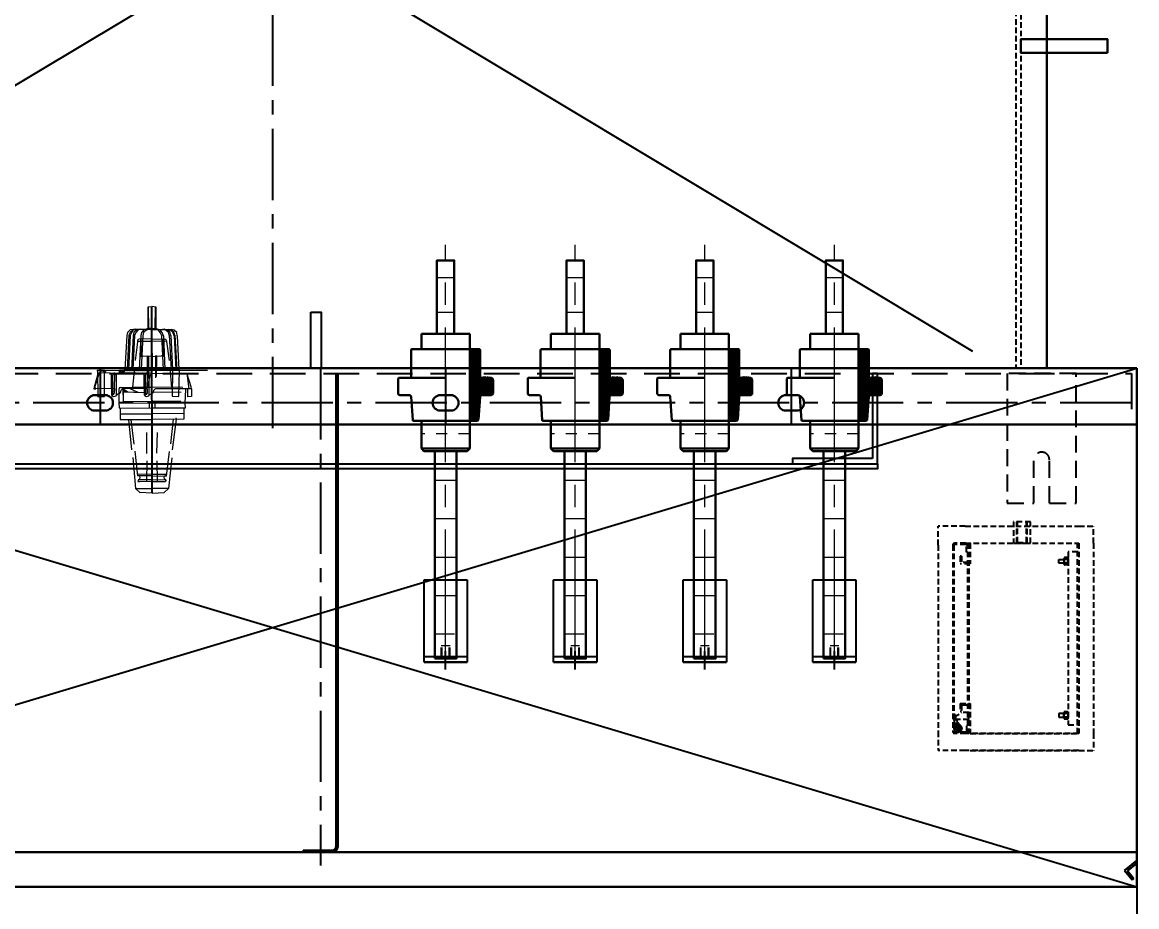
# Model space of a CAD drawing. Header units: millimetres. Extents: x 183355 to 194386, y -190559 to -183233.
# Drawn here: x 185562 to 186852, y -189079 to -188055 of the extents above; entities that cross this region are included whole.
import ezdxf

# ---------------------------------------------------------------- set-up
doc = ezdxf.new("R2010")
doc.units = ezdxf.units.MM
doc.header["$LTSCALE"] = 13
for name, pattern in [('CENTER', [50.8, 31.75, -6.35, 6.35, -6.35]), ('CENTERX2', [101.6, 63.5, -12.7, 12.7, -12.7]), ('DASHED', [0.75, 0.5, -0.25]), ('HIDDEN', [9.525, 6.35, -3.175]), ('点画线', [18, 12, -2, 2, -2]), ('虚线', [2, 1, -1])]:
    doc.linetypes.add(name, pattern=pattern)
doc.layers.get('0').update_dxf_attribs({"color": 1, "linetype": 'CENTER'})
for name, color, linetype in [('1', 4, 'Continuous'), ('2细线层', 4, 'Continuous'), ('4虚线层', 6, 'DASHED'), ('C00-00-00', 7, 'Continuous'), ('PDF_几何图形', 7, 'Continuous'), ('粗实线', 4, 'Continuous'), ('虚线', 6, 'HIDDEN')]:
    doc.layers.add(name, color=color, linetype=linetype)
for name, color, linetype, lineweight in [('2细实线', 3, 'Continuous', 20), ('中心线层', 1, '点画线', 18), ('剖面线层', 4, 'Continuous', 18), ('标注、文本', 3, 'Continuous', 25), ('虚线层', 6, '虚线', 18)]:
    doc.layers.add(name, color=color, linetype=linetype, lineweight=lineweight)
doc.styles.get("Standard").update_dxf_attribs({"font": 'gbenor.shx', "bigfont": 'gbcbig.shx'})
doc.dimstyles.new('英寸 1-10', dxfattribs={"dimscale": 14, "dimtxt": 3.5, "dimasz": 2, "dimexe": 1.5, "dimexo": 0.5, "dimgap": 0.5, "dimtad": 1, "dimtoh": 1, "dimdec": 1, "dimdsep": 46, "dimtxsty": 'Standard', "dimcen": 2.5, "dimclrd": 3, "dimclre": 3, "dimclrt": 3, "dimadec": 0, "dimazin": 2, "dimtfac": 1, "dimtdec": 1, "dimtmove": 0, "dimatfit": 2, "dimfxl": 1, "dimarcsym": 0})

# ---------------------------------------------------------------- blocks, each defined once
blk = doc.blocks.new('A$C4FF94523')
at = {"layer": '剖面线层'}
h = blk.add_hatch(dxfattribs=at)
h.set_pattern_fill('无图案', color=256, angle=45, style=0, pattern_type=0)
h.set_pattern_definition([(45, (-103657.1343, 179337.1959), (-0.707106781, 0.707106781), [])])
edge = h.paths.add_edge_path(flags=0)
edge.add_line((120.8, 83), (144.9, 83))
edge.add_line((144.9, 83), (203.8, 83))
edge.add_line((203.8, 83), (203.8, 91.1))
edge.add_arc((201.8, 91.1), 2, 360, 446.1859)
edge.add_line((202, 93.1), (174.8, 94.9))
edge.add_arc((174.8, 95.9), 1, 180, 266.1859, ccw=False)
edge.add_line((173.8, 95.9), (173.8, 109))
edge.add_arc((172.8, 109), 1, 360, 450)
edge.add_line((172.8, 110), (154.8, 110))
edge.add_arc((154.8, 109), 1, 90, 180)
edge.add_line((153.8, 109), (153.8, 105.2))
edge.add_line((153.8, 105.2), (152.7, 104.6))
edge.add_line((152.7, 104.6), (153.8, 103.8))
edge.add_line((153.8, 103.8), (153.8, 102.5))
edge.add_line((153.8, 102.5), (152.7, 101.8))
edge.add_line((152.7, 101.8), (153.8, 101.1))
edge.add_line((153.8, 101.1), (153.8, 100))
edge.add_line((153.8, 100), (152.6, 99.1))
edge.add_line((152.6, 99.1), (153.8, 98.3))
edge.add_line((153.8, 98.3), (153.8, 96.4))
edge.add_line((153.8, 96.4), (153.8, 96))
edge.add_arc((152.8, 96), 1, 270, 360, ccw=False)
edge.add_line((152.8, 95), (121.8, 95))
edge.add_arc((121.8, 94), 1, 90, 180)
edge.add_line((120.8, 94), (120.8, 83))
at = {"layer": '中心线层'}
for p, q in [((37.9, 45), (37.9, 65)), ((77.9, 45), (77.9, 65)), ((272.3, 42.2), (272.3, 67.9)), ((316.8, 42.2), (316.8, 67.9)), ((361.3, 42.2), (361.3, 67.9)), ((405.8, 42.2), (405.8, 67.9)), ((450.3, 42.2), (450.3, 65.4)), ((485.5, 55), (0, 55))]:
    blk.add_line(p, q, dxfattribs=at)
at = {"layer": '粗实线', "lineweight": 30}
for p, q in [((152.7, 104.6), (153.8, 105.2)), ((153.8, 103.8), (152.7, 104.6)), ((153.8, 107), (153.8, 105.2)), ((153.8, 103.8), (153.8, 102.5)), ((171.8, 110), (156.8, 110)), ((173.8, 108), (173.8, 96.9)), ((120.8, 94), (120.8, 16)), ((152.8, 95), (121.8, 95)), ((152.6, 99.1), (153.9, 100)), ((153.9, 98.3), (152.6, 99.1)), ((152.7, 101.8), (153.8, 102.5)), ((153.8, 101.1), (152.7, 101.8)), ((153.8, 101.1), (153.8, 100)), ((153.8, 98.3), (153.8, 96.4)), ((153.8, 96.4), (153.8, 96)), ((202, 93.1), (175.7, 94.9)), ((203.8, 91.1), (203.8, 17.9)), ((120.8, 83), (102.9, 83)), ((102.9, 27), (102.9, 83)), ((235.8, 83), (111.8, 83)), ((235.8, 83), (238.8, 80)), ((235.8, 27), (235.8, 83)), ((238.8, 80), (238.8, 30)), ((153.8, 55), (153.8, 1)), ((120.8, 27), (102.9, 27)), ((235.8, 27), (203.8, 27)), ((235.8, 27), (238.8, 30)), ((153.8, 15), (121.8, 15)), ((173.8, 13.1), (173.8, 2)), ((202.9, 16.9), (175.7, 15.1)), ((171.8, 0), (154.8, 0))]:
    blk.add_line(p, q, dxfattribs=at)
for points in [[(102.9, 45), (102.9, 65), (17.9, 65), (17.9, 45)], [(478.8, 42.5), (478.8, 67.5), (238.8, 67.5), (238.8, 42.5)]]:
    blk.add_lwpolyline(points, close=True, dxfattribs=at)
for centre, radius, start, end in [((156.8, 107), 3, 90, 180), ((171.8, 108), 2, 0, 90), ((121.8, 94), 1, 90, 180), ((152.8, 96), 1, 270, 360), ((175.8, 96.9), 2, 180, 266.1859), ((201.8, 91.1), 2, 360, 86.1859), ((121.8, 16), 1, 180, 270), ((175.8, 13.1), 2, 93.8141, 180), ((202.8, 17.9), 1, 273.8141, 0), ((154.8, 1), 1, 180, 270), ((171.8, 2), 2, 270, 0)]:
    blk.add_arc(centre, radius, start, end, dxfattribs=at)
at = {"layer": '虚线层'}
for p, q in [((218.8, 83), (218.8, 27)), ((478.8, 60.1), (463.8, 60.1)), ((463.8, 50), (463.8, 60.1)), ((478.8, 59.1), (463.8, 59.1)), ((478.8, 51), (463.8, 51)), ((478.8, 50), (463.8, 50))]:
    blk.add_line(p, q, dxfattribs=at)
blk = doc.blocks.new('A$C26CD017D')
at = {"layer": 'C00-00-00'}
h = blk.add_hatch(color=256, dxfattribs=at)
h.dxf.hatch_style = 2
h.paths.add_polyline_path([(72.4, 62.5), (79.5, 31.9), (83, 31.9)])
h = blk.add_hatch(color=256, dxfattribs=at)
h.dxf.hatch_style = 2
h.paths.add_polyline_path([(72.4, 62.5), (75.9, 62.5), (83, 31.9)])
h = blk.add_hatch(color=256, dxfattribs=at)
h.dxf.hatch_style = 2
h.paths.add_polyline_path([(79.5, 31.9), (80.9, 26.3), (83.7, 26.3)])
h = blk.add_hatch(color=256, dxfattribs=at)
h.dxf.hatch_style = 2
h.paths.add_polyline_path([(79.5, 31.9), (83, 31.9), (83.7, 26.3)])
h = blk.add_hatch(color=256, dxfattribs=at)
h.dxf.hatch_style = 2
h.paths.add_polyline_path([(80.9, 26.3), (83.7, 26.3), (80.9, 25.5)])
at = {"layer": 'C00-00-00', "lineweight": 0}
for points in [[(83, 111.4), (80.9, 110.7), (66.7, 102.2)], [(75.9, 63.2), (66.7, 102.2), (83.7, 108.6)], [(83, 111.4), (91.6, 113.6), (93, 109.3), (83.7, 107.2)], [(83, 111.4), (92.3, 71), (93, 70.3), (94.4, 69.6)], [(85.2, 105), (100.8, 107.9), (106.5, 109.3), (115, 72.4)], [(106.5, 109.3), (107.2, 107.9), (119.2, 110.7), (127.7, 75.2)], [(112.8, 109.3), (121.4, 73.8)], [(119.9, 101.5), (121.4, 102.2), (156.8, 105.7)], [(159.7, 102.9), (188.1, 105.7)], [(166.1, 107.2), (201.6, 111.4), (205.8, 93)], [(188.1, 105), (188.8, 103.6), (190.2, 103.6), (191.6, 104.3), (192.3, 105.7)], [(193, 106.5), (192.3, 106.5), (192.3, 105.7)], [(198, 90.8), (194.5, 105.7), (193.7, 106.5), (193, 106.5)], [(210.8, 94.4), (207.2, 107.9), (201.6, 111.4)], [(27, 81.6), (64.6, 92.3)], [(72.4, 62.5), (65.3, 93), (64.6, 92.3), (71.7, 61.7)], [(96.5, 69.6), (89.4, 100.8)], [(196.6, 97.2), (173.2, 91.6)], [(176, 63.2), (210.1, 74.5), (205.8, 93)], [(210.8, 94.4), (213.6, 80.2), (210.1, 74.5)], [(27, 81.6), (23.4, 80.2), (21.3, 76.6), (21.3, 73.1)], [(27, 78.8), (24.1, 77.4), (22, 73.8), (22, 70.3)], [(27.7, 78.1), (24.1, 75.9), (22.7, 73.1), (22.7, 68.8)], [(35.5, 71), (36.2, 71), (56.8, 78.8)], [(65.3, 81.6), (86.6, 88.7)], [(86.6, 88.7), (91.6, 66.7)], [(164.7, 89.4), (141.2, 84.5)], [(167.5, 78.1), (144.1, 72.4)], [(199.4, 85.2), (176, 80.2)], [(26.3, 51.8), (21.3, 73.1)], [(26.3, 51.8), (21.3, 73.1)], [(28.4, 74.5), (24.8, 72.4), (23.4, 69.6), (22.7, 65.3)], [(28.4, 72.4), (25.5, 71), (23.4, 67.4), (23.4, 63.9)], [(30.5, 66), (27, 63.9), (24.8, 61), (24.8, 56.8)], [(35.5, 71), (34.1, 70.3), (34.1, 68.1)], [(34.1, 66.7), (53.9, 71), (53.9, 68.8)], [(36.9, 53.9), (34.1, 68.1)], [(78.1, 68.8), (55.4, 63.9), (55.4, 62.5), (80.2, 68.1)], [(100.8, 65.3), (97.2, 69.6), (94.4, 69.6)], [(95.1, 58.2), (100.8, 34.1), (115, 37.6), (116.4, 38.3), (116.4, 39.7), (109.3, 71)], [(101.5, 34.8), (100.1, 33.4), (100.1, 31.2), (100.8, 29.8), (102.9, 29.8), (117.8, 33.4), (123.5, 34.8), (115, 72.4)], [(103.6, 62.5), (102.9, 63.9), (102.2, 65.3), (100.8, 65.3)], [(123.5, 36.2), (136.3, 39), (127.7, 75.2)], [(168.2, 63.9), (195.2, 73.1)], [(199.4, 75.9), (198, 76.6), (196.6, 76.6), (195.2, 75.9), (195.2, 73.8)], [(199.4, 75.9), (200.1, 75.2), (200.8, 75.2)], [(200.8, 75.2), (201.6, 75.2), (201.6, 76.6)], [(25.5, 51.1), (24.1, 56.1), (0, 50.4)], [(25.5, 51.1), (24.1, 57.5), (24.8, 57.5)], [(30.5, 63.9), (27.7, 61.7), (25.5, 58.9), (25.5, 55.4)], [(26.3, 51.8), (25.5, 51.1), (27, 45.4), (27.7, 45.4)], [(44.7, 56.1), (26.3, 51.8)], [(44.7, 55.4), (26.3, 51.1)], [(26.3, 51.8), (31.2, 30.5)], [(26.3, 51.8), (31.2, 30.5), (32.6, 27), (36.2, 24.8), (39.7, 24.8), (78.8, 31.2)], [(36.9, 53.9), (40.5, 39.7), (41.2, 38.3), (43.3, 38.3), (44, 38.3), (66, 40.5)], [(80.9, 58.9), (57.5, 53.2), (57.5, 54.6), (82.3, 60.3)], [(72.4, 62.5), (79.5, 31.9), (78.8, 31.2), (71.7, 61.7)], [(75.9, 63.2), (83.7, 26.3), (80.9, 25.5), (72.4, 62.5)], [(73.8, 58.2), (80.2, 30.5)], [(75.9, 63.2), (84.5, 24.8), (85.2, 23.4), (86.6, 23.4)], [(76.6, 59.6), (77.4, 58.2), (78.8, 58.2)], [(76.6, 57.5), (78.1, 56.1), (79.5, 56.1)], [(79.5, 54.6), (78.1, 53.9), (78.1, 52.5)], [(94.4, 61.7), (95.1, 59.6)], [(94.4, 61.7), (95.1, 59.6)], [(95.1, 58.2), (102.2, 59.6)], [(95.1, 58.2), (100.8, 34.1), (101.5, 33.4), (102.9, 32.6)], [(101.5, 61), (100.8, 62.5), (99.4, 62.5)], [(102.9, 34.8), (100.8, 34.1), (104.3, 35.5), (99.4, 58.9)], [(102.2, 59.6), (102.9, 61), (103.6, 62.5)], [(134.1, 48.3), (167.5, 59.6)], [(25.5, 51.1), (26.3, 46.8), (2.1, 41.2)], [(27, 48.3), (29.1, 44.7), (31.9, 42.6), (35.5, 42.6)], [(27.7, 46.1), (29.1, 42.6), (32.6, 40.5), (36.2, 40.5)], [(29.1, 39), (30.5, 36.2), (34.1, 34.1), (37.6, 33.4)], [(39.7, 41.2), (59.6, 46.1), (58.9, 48.3)], [(74.5, 41.9), (96.5, 44.7)], [(29.8, 37.6), (31.2, 34.1), (34.1, 31.9), (38.3, 31.9)], [(30.5, 34.1), (31.9, 30.5), (35.5, 29.1), (39, 28.4)], [(30.5, 32.6), (32.6, 29.8), (35.5, 27.7), (39, 27)], [(78.8, 36.2), (87.3, 0)], [(109.3, 28.4), (105.7, 32.6), (102.9, 32.6)], [(112.1, 25.5), (111.4, 27), (110.7, 28.4), (109.3, 28.4)], [(84.5, 24.8), (85.2, 22.7), (85.9, 21.3), (87.3, 21.3)], [(86.6, 15.6), (85.2, 22.7)], [(85.2, 20.6), (86.6, 19.2), (88, 19.2)], [(88, 17.7), (86.6, 17), (86.6, 15.6)], [(103.6, 21.3), (110.7, 22.7)], [(110, 24.1), (109.3, 25.5), (107.9, 25.5)], [(110.7, 22.7), (111.4, 23.4), (112.1, 25.5)], [(88.7, 5), (86.6, 4.3), (85.9, 9.9), (88, 9.9)], [(89.4, 2.1), (106.5, 1.4), (108.6, 1.4), (107.9, 3.5)], [(89.4, 3.5), (105.7, 2.1), (107.9, 2.8)]]:
    blk.add_lwpolyline(points, dxfattribs=at)
for points in [[(67.4, 85.2), (96.5, 91.6), (95.1, 99.4), (65.3, 93)], [(86.6, 0.7), (116.4, 7.8), (114.3, 15.6), (85.2, 8.5)]]:
    blk.add_lwpolyline(points, close=True, dxfattribs=at)
for points in [[(56.1, 124.2), (56.1, 124.2), (63.9, 88), (63.9, 88)], [(58.2, 124.9), (58.2, 124.9), (66.7, 88.7), (66.7, 88.7)], [(100.8, 107.9), (100.8, 107.9), (109.3, 71), (109.3, 71)], [(189.5, 89.4), (189.5, 89.4), (185.9, 105.7), (185.9, 105.7)], [(191.6, 89.4), (191.6, 89.4), (188.1, 105.7), (188.1, 105.7)], [(195.9, 90.8), (195.9, 90.8), (192.3, 105.7), (192.3, 105.7)], [(193, 106.5), (193, 106.5), (193, 107.2), (193, 107.2)], [(27, 81.6), (27, 81.6), (64.6, 92.3), (64.6, 92.3)], [(83.7, 101.5), (83.7, 101.5), (91.6, 66.7), (91.6, 66.7)], [(100.1, 102.9), (100.1, 102.9), (107.2, 70.3), (107.2, 70.3)], [(102.2, 101.5), (102.2, 101.5), (109.3, 71), (109.3, 71)], [(122.1, 98.6), (122.1, 98.6), (150.5, 102.2), (150.5, 102.2)], [(195.9, 90.8), (195.9, 90.8), (199.4, 75.2), (199.4, 75.2)], [(198, 90.8), (198, 90.8), (201.6, 76.6), (201.6, 76.6)], [(27, 78.8), (27, 78.8), (65.3, 90.1), (65.3, 90.1)], [(27.7, 78.1), (27.7, 78.1), (65.3, 88.7), (65.3, 88.7)], [(28.4, 74.5), (28.4, 74.5), (66, 85.2), (66, 85.2)], [(28.4, 72.4), (28.4, 72.4), (66.7, 83.7), (66.7, 83.7)], [(66, 79.5), (66, 79.5), (74.5, 44), (74.5, 44)], [(68.8, 80.2), (68.8, 80.2), (76.6, 44.7), (76.6, 44.7)], [(189.5, 89.4), (189.5, 89.4), (193.7, 72.4), (193.7, 72.4)], [(191.6, 89.4), (191.6, 89.4), (195.2, 73.1), (195.2, 73.1)], [(30.5, 66), (30.5, 66), (68.1, 76.6), (68.1, 76.6)], [(30.5, 63.9), (30.5, 63.9), (68.8, 74.5), (68.8, 74.5)], [(36.2, 71), (36.2, 71), (39.7, 54.6), (39.7, 54.6)], [(56.8, 58.2), (56.8, 58.2), (53.9, 68.8), (53.9, 68.8)], [(61.7, 59.6), (61.7, 59.6), (95.8, 67.4), (95.8, 67.4)], [(96.5, 44.7), (96.5, 44.7), (91.6, 66.7), (91.6, 66.7)], [(100.1, 31.2), (100.1, 31.2), (91.6, 66.7), (91.6, 66.7)], [(100.8, 65.3), (100.8, 65.3), (93.7, 63.9), (93.7, 63.9)], [(115, 37.6), (115, 37.6), (107.2, 70.3), (107.2, 70.3)], [(108.6, 73.8), (108.6, 73.8), (114.3, 75.2), (114.3, 75.2)], [(117.8, 33.4), (117.8, 33.4), (109.3, 71), (109.3, 71)], [(110, 67.4), (110, 67.4), (115.7, 68.8), (115.7, 68.8)], [(129.9, 37.6), (129.9, 37.6), (121.4, 73.8), (121.4, 73.8)], [(24.1, 54.6), (24.1, 54.6), (0, 49.7), (0, 49.7)], [(43.3, 38.3), (43.3, 38.3), (39.7, 54.6), (39.7, 54.6)], [(71.7, 62.5), (71.7, 62.5), (53.2, 58.2), (53.2, 58.2)], [(71.7, 61.7), (71.7, 61.7), (53.2, 57.5), (53.2, 57.5)], [(56.8, 58.2), (56.8, 58.2), (58.9, 48.3), (58.9, 48.3)], [(77.4, 61), (77.4, 61), (93, 61), (93, 61)], [(93.7, 63.9), (93.7, 63.9), (78.1, 60.3), (78.1, 60.3)], [(94.4, 61.7), (94.4, 61.7), (78.8, 58.2), (78.8, 58.2)], [(95.1, 59.6), (95.1, 59.6), (79.5, 56.1), (79.5, 56.1)], [(95.1, 58.2), (95.1, 58.2), (79.5, 54.6), (79.5, 54.6)], [(94.4, 61.7), (94.4, 61.7), (99.4, 62.5), (99.4, 62.5)], [(95.1, 59.6), (95.1, 59.6), (101.5, 61), (101.5, 61)], [(98.6, 41.9), (98.6, 41.9), (100.8, 51.8), (100.8, 51.8)], [(101.5, 61), (101.5, 61), (101.5, 61.7), (101.5, 61.7)], [(133.4, 51.1), (133.4, 51.1), (160.4, 61), (160.4, 61)], [(0, 50.4), (0, 50.4), (0.7, 45.4), (0.7, 45.4)], [(2.1, 41.2), (2.1, 41.2), (0.7, 45.4), (0.7, 45.4)], [(26.3, 47.6), (26.3, 47.6), (2.1, 41.9), (2.1, 41.9)], [(35.5, 42.6), (35.5, 42.6), (74.5, 49.7), (74.5, 49.7)], [(36.2, 40.5), (36.2, 40.5), (75.2, 47.6), (75.2, 47.6)], [(37.6, 33.4), (37.6, 33.4), (76.6, 40.5), (76.6, 40.5)], [(38.3, 31.9), (38.3, 31.9), (77.4, 39), (77.4, 39)], [(103.6, 40.5), (103.6, 40.5), (100.8, 34.1), (100.8, 34.1)], [(101.5, 46.8), (101.5, 46.8), (101.5, 47.6), (101.5, 47.6)], [(39, 28.4), (39, 28.4), (78.1, 35.5), (78.1, 35.5)], [(39, 27), (39, 27), (78.1, 34.1), (78.1, 34.1)], [(39.7, 24.8), (39.7, 24.8), (78.8, 31.2), (78.8, 31.2)], [(102.2, 27), (102.2, 27), (86.6, 23.4), (86.6, 23.4)], [(100.1, 31.2), (100.1, 31.2), (100.1, 31.9), (100.1, 31.9)], [(101.5, 34.8), (101.5, 34.8), (117.1, 38.3), (117.1, 38.3)], [(109.3, 28.4), (109.3, 28.4), (102.2, 27), (102.2, 27)], [(103.6, 38.3), (103.6, 38.3), (102.9, 34.8), (102.9, 34.8)], [(86.6, 15.6), (86.6, 15.6), (89.4, 2.1), (89.4, 2.1)], [(102.9, 24.8), (102.9, 24.8), (87.3, 21.3), (87.3, 21.3)], [(103.6, 22.7), (103.6, 22.7), (88, 19.2), (88, 19.2)], [(103.6, 21.3), (103.6, 21.3), (88, 17.7), (88, 17.7)], [(102.9, 24.8), (102.9, 24.8), (107.9, 25.5), (107.9, 25.5)], [(102.9, 24.8), (102.9, 24.8), (103.6, 22.7), (103.6, 22.7)], [(103.6, 22.7), (103.6, 22.7), (110, 24.1), (110, 24.1)], [(103.6, 21.3), (103.6, 21.3), (108.6, 1.4), (108.6, 1.4)], [(110, 24.1), (110, 24.1), (110, 24.8), (110, 24.8)]]:
    blk.add_open_spline(points, degree=3, dxfattribs=at)
blk = doc.blocks.new('A$C3535292A')
blk.add_line((210.8, 94.4), (0.7, 45.4))
blk.add_blockref('A$C26CD017D', (0, 0))
blk = doc.blocks.new('A$C738C67E7')
at = {"lineweight": -3, "ltscale": 50}
blk.add_line((25, 0), (25, 21.1), dxfattribs=at)
at = {"color": 2}
blk.add_line((0, 8.5), (50, 8.5), dxfattribs=at)
at = {"layer": '2细线层'}
for p, q in [((0, 103.5), (50, 103.5)), ((0, 8.5), (0, 103.5)), ((50, 103.5), (50, 8.5)), ((50, 14.5), (0, 14.5)), ((50, 8.5), (0, 8.5))]:
    blk.add_line(p, q, dxfattribs=at)
blk = doc.blocks.new('*D86')
at = {"layer": '2细实线', "color": 3, "linetype": 'ByBlock', "lineweight": -2}
for p, q in [((184852.2, -188974.9), (184852.2, -189264.4)), ((186852.2, -188975.3), (186852.2, -189264.4)), ((184894.2, -189243.4), (186810.2, -189243.4))]:
    blk.add_line(p, q, dxfattribs=at)
at = {"layer": '2细实线', "color": 3, "linetype": 'ByBlock'}
for points in [[(184894.2, -189236.4), (184894.2, -189250.4), (184852.2, -189243.4)], [(186810.2, -189236.4), (186810.2, -189250.4), (186852.2, -189243.4)]]:
    blk.add_solid(points, dxfattribs=at)
at = {"layer": 'Defpoints', "color": 0, "linetype": 'ByBlock'}
for p in [(184852.2, -188967.9), (186852.2, -188968.3), (186852.2, -189243.4)]:
    blk.add_point(p, dxfattribs=at)
at = {"layer": '2细实线', "color": 3, "linetype": 'ByBlock', "insert": (185852.2, -189198.2), "char_height": 73.5, "attachment_point": 5}
blk.add_mtext('2000 [78.7]', dxfattribs=at)
blk = doc.blocks.new('A$C074D4DC8')
at = {"layer": '4虚线层'}
for p, q in [((25, 180), (5, 180)), ((5, 163), (5, 180)), ((25, 180), (245, 180)), ((245, 180), (265, 180)), ((265, 163), (265, 180)), ((5, 31.4), (5, 163)), ((25, 163), (245, 163)), ((25, 31.4), (25, 163)), ((245, 161.6), (25, 161.6)), ((35, 161.6), (35, 150.8)), ((235, 150.8), (235, 161.6)), ((245, 163), (245, 31.4)), ((245, 37.1), (245, 161.6)), ((265, 163), (265, 31.4)), ((265, 37.1), (265, 161.6)), ((35, 150.8), (235, 150.8)), ((41.6, 150.1), (41.6, 146.5)), ((42.7, 150.8), (48.9, 150.8)), ((42.7, 145.8), (48.9, 145.8)), ((43.6, 140), (43.6, 145.8)), ((43.6, 145.8), (47.9, 145.8)), ((43.7, 150.1), (43.7, 146.5)), ((47.8, 150.1), (47.8, 146.5)), ((47.9, 145.8), (47.9, 140)), ((49.9, 150.1), (49.9, 146.5)), ((220.1, 150.1), (220.1, 146.5)), ((227.3, 150.8), (221.1, 150.8)), ((227.3, 145.8), (221.1, 145.8)), ((226.4, 145.8), (222.1, 145.8)), ((222.1, 145.8), (222.1, 140)), ((222.2, 150.1), (222.2, 146.5)), ((226.3, 150.1), (226.3, 146.5)), ((226.4, 140), (226.4, 145.8)), ((228.4, 150.1), (228.4, 146.5)), ((47.9, 140), (43.6, 140)), ((222.1, 140), (226.4, 140)), ((25, 107.2), (0, 107.2)), ((0, 107.2), (0, 87.2)), ((24, 102.4), (25, 103.4)), ((25, 87.2), (25, 107.2)), ((24.7, 103.2), (0, 103.2)), ((24, 102.4), (0, 102.4)), ((24, 91.9), (0, 91.9)), ((24.7, 91.2), (0, 91.2)), ((24, 91.9), (24, 102.4)), ((24, 91.9), (25, 90.9)), ((0, 87.2), (25, 87.2)), ((5, 31.4), (5, 0)), ((25, 37.1), (48.7, 37.1)), ((25, 35.7), (245, 35.7)), ((25, 34.2), (245, 34.2)), ((25, 32.1), (25, 19.2)), ((26.4, 32.1), (26.4, 19.2)), ((35.1, 32.8), (27.2, 32.8)), ((35.1, 34.2), (35.1, 32.8)), ((40.1, 27.1), (47.3, 27.1)), ((40.1, 27.1), (40.1, 25.6)), ((47.3, 35.7), (47.3, 27.1)), ((48.7, 37.1), (48.7, 25.6)), ((210.5, 37.1), (245, 37.1)), ((210.5, 25.6), (210.5, 37.1)), ((212, 27.1), (212, 35.7)), ((212, 27.1), (219.2, 27.1)), ((219.2, 25.6), (219.2, 27.1)), ((228.8, 35.7), (220.9, 35.7)), ((220.9, 35.7), (220.9, 27.6)), ((226, 18.8), (220.9, 27.6)), ((228.8, 35.7), (228.8, 21.7)), ((231.2, 21.7), (236.5, 26.4)), ((236.4, 34.2), (236.4, 32.8)), ((236.4, 32.8), (242.8, 32.8)), ((237.8, 27.2), (237.8, 25.2)), ((239.3, 28.5), (239.3, 17.7)), ((243.6, 32.1), (245, 32.1)), ((243.6, 32.1), (243.6, 19.2)), ((245, 32.1), (245, 19.2)), ((265, 31.4), (265, 0)), ((27.2, 18.4), (242.8, 18.4)), ((27.2, 17), (242.8, 17)), ((40.1, 25.6), (48.7, 25.6)), ((210.5, 25.6), (219.2, 25.6)), ((223.5, 20.2), (232.5, 20.2)), ((223.5, 20.2), (223.5, 18.4)), ((223.5, 18.4), (232.5, 18.4)), ((226, 18.8), (239.3, 18.8)), ((228.8, 21.7), (231.2, 21.7)), ((233.1, 20.6), (235.5, 25.2)), ((244.6, 23.1), (233.9, 23.1)), ((234.7, 19.7), (237.1, 24.3)), ((236.3, 20), (237.2, 21.6)), ((27.2, 0), (5, 0)), ((27.2, 0), (242.8, 0)), ((242.8, 0), (265, 0))]:
    blk.add_line(p, q, dxfattribs=at)
for radius in [4.31, 2.51]:
    blk.add_circle((239.3, 23.1), radius, dxfattribs=at)
for centre, radius, start, end in [((42.7, 149.7), 1.11, 20.57, 159.43), ((42.7, 146.9), 1.11, 200.57, 339.43), ((45.8, 147.4), 3.35, 51.7868, 128.2132), ((45.8, 149.1), 3.35, 231.7868, 308.2132), ((48.9, 149.7), 1.11, 20.57, 159.43), ((48.9, 146.9), 1.11, 200.57, 339.43), ((221.1, 149.7), 1.11, 20.57, 159.43), ((221.1, 146.9), 1.11, 200.57, 339.43), ((224.2, 147.4), 3.35, 51.7868, 128.2132), ((224.2, 149.1), 3.35, 231.7868, 308.2132), ((227.3, 149.7), 1.11, 20.57, 159.43), ((227.3, 146.9), 1.11, 200.57, 339.43), ((27.2, 32.1), 2.15, 90, 180), ((27.2, 32.1), 0.718, 90, 180), ((239.3, 23.1), 4.31, 226.4905, 150.968), ((242.8, 32.1), 2.15, 0, 90), ((242.8, 32.1), 0.718, 0, 90), ((27.2, 19.2), 2.15, 180, 270), ((27.2, 19.2), 0.718, 180, 270), ((232.5, 20.9), 0.718, 270, 330.968), ((232.5, 20.9), 2.51, 270, 330.968), ((239.3, 23.1), 2.51, 215.5911, 150.968), ((242.8, 19.2), 0.718, 270, 0), ((242.8, 19.2), 2.15, 270, 0)]:
    blk.add_arc(centre, radius, start, end, dxfattribs=at)

msp = doc.modelspace()

# ---------------------------------------------------------------- linework, layer by layer
at = {"layer": '1', "color": 1, "linetype": 'CENTERX2', "lineweight": -3, "ltscale": 0.1}
for p, q in [((185852.215, -188525.231), (185852.215, -187336.402)), ((185652.215, -188455.817), (185652.215, -188520.817)), ((185907.479, -188455.817), (185907.479, -189031.24)), ((186052.215, -188455.817), (186052.215, -188520.817)), ((186452.215, -188455.817), (186452.215, -188520.817)), ((186846.215, -188495.817), (184852.215, -188495.817))]:
    msp.add_line(p, q, dxfattribs=at)
at = {"layer": '4虚线层'}
for p, q in [((186712.215, -187495.817), (186712.215, -188455.817)), ((186718.215, -187489.817), (186718.215, -188455.817)), ((186612.215, -188455.817), (185092.215, -188455.817)), ((186594.715, -188455.817), (185109.715, -188455.817))]:
    msp.add_line(p, q, dxfattribs=at)
at = {"layer": '4虚线层', "ltscale": 3}
for p, q in [((186733.237, -188611.817), (186733.237, -188561.817)), ((186751.237, -188611.817), (186751.237, -188561.817))]:
    msp.add_line(p, q, dxfattribs=at)
msp.add_lwpolyline([(186751.237, -188611.817), (186782.237, -188611.817), (186782.237, -188461.817), (186702.237, -188461.817), (186702.237, -188611.817), (186733.237, -188611.817)], dxfattribs=at)
msp.add_arc((186742.237, -188561.817), 9, 0, 180, dxfattribs=at)
at = {"layer": 'PDF_几何图形'}
for p, q in [((186852.215, -189025.626), (186838.154, -189037.206)), ((186851.802, -189028.935), (186841.463, -189037.62)), ((186838.154, -189037.206), (186846.839, -189047.959)), ((186841.463, -189037.62), (186848.493, -189046.305)), ((186848.493, -189046.305), (186846.839, -189047.959))]:
    msp.add_line(p, q, dxfattribs=at)
at = {"layer": '标注、文本'}
for p, q in [((185006.215, -187440.817), (186662.215, -188435.817)), ((186698.215, -187440.817), (185042.215, -188435.817)), ((184852.215, -188455.817), (186852.215, -189055.817)), ((184852.215, -189055.817), (186852.215, -188455.817))]:
    msp.add_line(p, q, dxfattribs=at)
at = {"layer": '标注、文本', "color": 4, "lineweight": 30}
for p, q in [((184852.215, -188455.817), (186852.215, -188455.817)), ((186852.215, -188455.817), (186852.215, -188520.817)), ((184852.215, -188520.817), (186852.215, -188520.817)), ((186852.215, -189025.626), (186838.154, -189037.206)), ((186851.802, -189028.935), (186841.463, -189037.62)), ((186838.154, -189037.206), (186846.839, -189047.959)), ((186841.463, -189037.62), (186848.493, -189046.305)), ((186848.493, -189046.305), (186846.839, -189047.959))]:
    msp.add_line(p, q, dxfattribs=at)
msp.add_lwpolyline([(186818.215, -188090.817), (186818.215, -188074.817), (186718.215, -188074.817), (186718.215, -188090.817)], close=True, dxfattribs=at)
at = {"layer": '标注、文本'}
msp.add_lwpolyline([(185896.215, -188390.817), (185908.215, -188390.817), (185908.215, -188455.817), (185896.215, -188455.817)], close=True, dxfattribs=at)
at = {"layer": '标注、文本', "color": 2}
for points in [[(186546.215, -188566.317), (186552.215, -188566.317), (186552.215, -188461.817), (186546.215, -188461.817), (186546.215, -188560.317)], [(186546.215, -188560.317), (186453.715, -188560.317), (186453.715, -188566.317), (186552.215, -188566.317), (186552.215, -188560.317)]]:
    msp.add_lwpolyline(points, dxfattribs=at)
msp.add_lwpolyline([(185152.215, -188566.317), (186552.215, -188566.317), (186552.215, -188572.317), (185152.215, -188572.317)], close=True, dxfattribs=at)
at = {"layer": '粗实线', "lineweight": 30}
for p, q in [((186748.215, -187440.817), (186748.215, -188455.817)), ((185925.479, -188461.817), (185925.479, -189008.817)), ((185927.479, -188461.817), (185927.479, -189008.817)), ((185646.215, -188486.817), (185658.215, -188486.817)), ((186046.215, -188486.817), (186058.215, -188486.817)), ((186446.215, -188486.817), (186458.215, -188486.817)), ((185646.215, -188504.817), (185658.215, -188504.817)), ((186046.215, -188504.817), (186058.215, -188504.817)), ((186446.215, -188504.817), (186458.215, -188504.817)), ((186852.215, -188520.817), (186852.215, -189055.817)), ((184852.215, -189015.817), (186852.215, -189015.817)), ((185887.479, -189013.817), (185920.479, -189013.817)), ((185887.479, -189013.817), (185887.479, -189015.817)), ((185887.479, -189015.817), (185920.479, -189015.817)), ((184852.215, -189055.817), (186852.215, -189055.817))]:
    msp.add_line(p, q, dxfattribs=at)
for centre, radius, start, end in [((185646.215, -188495.817), 9, 90, 270), ((185658.215, -188495.817), 9, 270, 90), ((186046.215, -188495.817), 9, 90, 270), ((186058.215, -188495.817), 9, 270, 90), ((186446.215, -188495.817), 9, 90, 270), ((186458.215, -188495.817), 9, 270, 90), ((185920.479, -189008.817), 7, 270, 0), ((185920.479, -189008.817), 5, 270, 0)]:
    msp.add_arc(centre, radius, start, end, dxfattribs=at)
at = {"layer": '虚线', "ltscale": 0.5}
for p, q in [((184858.215, -188461.817), (186846.215, -188461.817)), ((186846.215, -188461.817), (186846.215, -188520.817))]:
    msp.add_line(p, q, dxfattribs=at)

# ---------------------------------------------------------------- block references
at = {"rotation": 256.9999999998732}
msp.add_blockref('A$C3535292A', (185668.077, -188373.516), dxfattribs=at)
at = {"layer": '2细实线', "linetype": 'ByBlock', "rotation": 270}
msp.add_blockref('A$C074D4DC8', (186622.21, -188633.317), dxfattribs=at)
at = {"layer": '标注、文本', "rotation": 270}
for p in [(185997.216, -188312.978), (186147.216, -188312.978), (186297.216, -188312.978), (186447.216, -188312.978)]:
    msp.add_blockref('A$C4FF94523', p, dxfattribs=at)
at = {"layer": '标注、文本'}
for p in [(186027.256, -188804.286), (186177.216, -188804.286), (186327.256, -188804.286), (186477.256, -188804.286)]:
    msp.add_blockref('A$C738C67E7', p, dxfattribs=at)

# ---------------------------------------------------------------- dimensions: what is measured, and where the dimension line sits
at = {"layer": '2细实线', "linetype": 'ByBlock'}
dim = msp.add_linear_dim(base=(186852.215, -189243.449), p1=(184852.215, -188967.88), p2=(186852.215, -188968.317), dimstyle='英寸 1-10', override={"dimtxt": 5.25, "dimasz": 3}, dxfattribs=at)
dim.commit()
dim.dimension.update_dxf_attribs({"geometry": '*D86', "text_midpoint": (185852.215, -189198.168)})

doc.saveas('drawing.dxf')
